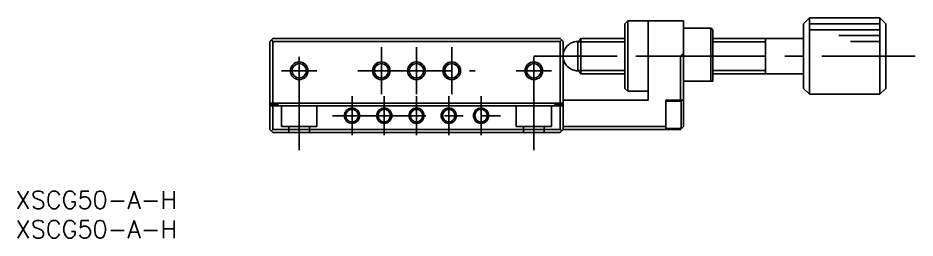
# Model space of a CAD drawing. Extents: x 0 to 320, y -8 to 186.
# Drawn here: x 0.4 to 153.3, y -8 to 29.5 of the extents above; entities that cross this region are included whole.
import ezdxf

# ---------------------------------------------------------------- set-up
doc = ezdxf.new("R2010")
doc.units = 0
doc.header["$LTSCALE"] = 0.5
doc.linetypes.add('CENTER', pattern=[50.8, 31.75, -6.35, 6.35, -6.35])
doc.linetypes.add('DASHED', pattern=[19.05, 12.7, -6.35])
for name, color, linetype in [('MSM_CENTER', 1, 'CENTER'), ('MSM_CONTINUOUS', 7, 'CONTINUOUS'), ('MSM_DASHED', 4, 'DASHED'), ('MSM_NARROW', 5, 'CONTINUOUS'), ('MSM_PART_NUMBER', 7, 'CONTINUOUS')]:
    doc.layers.add(name, color=color, linetype=linetype)
doc.styles.get("Standard").update_dxf_attribs({"font": 'txt.shx', "height": 3, "bigfont": 'bigfont.shx'})

# ---------------------------------------------------------------- blocks, each defined once
blk = doc.blocks.new('*U2')
at = {"layer": 'MSM_PART_NUMBER'}
blk.add_text('XSCG50-A-H', height=3, dxfattribs=at).set_placement((0, -3))
blk = doc.blocks.new('*U3')
at = {"layer": 'MSM_PART_NUMBER'}
blk.add_text('XSCG50-A-H', height=3, dxfattribs=at).set_placement((0, -8))

msp = doc.modelspace()

# ---------------------------------------------------------------- linework, layer by layer
at = {"layer": 'MSM_CENTER'}
for p, q in [((62.34493, 16.500001), (62.34493, 24.5)), ((68.34493, 16.500001), (68.34493, 24.5)), ((74.344928, 16.500001), (74.344928, 24.5)), ((48.344929, 7), (48.34493, 23.5)), ((88.344929, 7), (88.34493, 23.5)), ((153.344929, 23), (88.344929, 23)), ((51.344929, 20.5), (45.34493, 20.5)), ((58.344931, 20.5), (78.344928, 20.5)), ((85.344931, 20.5), (91.34493, 20.5)), ((48.344929, 17.5), (48.344929, 7)), ((88.344929, 17.5), (88.344929, 7)), ((57.344929, 9.55), (57.344929, 16.15)), ((62.844929, 9.55), (62.844929, 16.15)), ((68.34493, 9.55), (68.34493, 16.15)), ((73.844931, 9.55), (73.844931, 16.15)), ((79.34493, 9.55), (79.34493, 16.15)), ((54.044929, 12.85), (82.64493, 12.85))]:
    msp.add_line(p, q, dxfattribs=at)
at = {"layer": 'MSM_CONTINUOUS'}
for p, q in [((135.344929, 29.5), (134.344929, 28.5)), ((135.344929, 29.5), (135.344929, 16.5)), ((147.344929, 29.5), (135.344929, 29.5)), ((147.344929, 16.5), (147.344929, 29.5)), ((148.344929, 28.5), (147.344929, 29.5)), ((104.344929, 29), (103.844929, 28.5)), ((103.844929, 17.5), (103.844929, 28.5)), ((104.344929, 29), (104.344929, 17)), ((113.844929, 29), (104.344929, 29)), ((107.844929, 29), (107.844929, 15.5)), ((113.844929, 29), (113.844929, 11)), ((118.544929, 27.75), (113.844929, 27.75)), ((118.544929, 18.75), (118.544929, 27.75)), ((118.844929, 27.45), (118.544929, 27.75)), ((134.344929, 17.5), (134.344929, 28.5)), ((148.344929, 28.5), (148.344929, 17.5)), ((118.844929, 27.45), (118.844929, 18.75)), ((43.344929, 25.5), (43.844929, 26)), ((43.344929, 10.5), (43.344929, 25.5)), ((43.594929, 25.75), (43.844929, 25.5)), ((43.844929, 26), (92.844929, 26)), ((43.844929, 25.5), (43.844929, 15)), ((92.844929, 25.5), (43.844929, 25.5)), ((93.344929, 25.5), (92.844929, 26)), ((92.844929, 25.5), (93.094929, 25.75)), ((92.844929, 15), (92.844929, 25.5)), ((93.344929, 25.5), (93.344929, 10.5)), ((95.844929, 25.4585), (96.386429, 26)), ((95.844929, 25.4585), (95.844929, 20.5415)), ((96.386429, 26), (96.386429, 20)), ((103.84493, 26), (96.386429, 26)), ((134.344929, 26), (118.844929, 26)), ((127.844929, 19.999995), (127.844929, 26.000005)), ((113.344929, 23), (107.844929, 23)), ((113.344929, 23), (113.844929, 23.5)), ((113.344929, 15.5), (113.344929, 23)), ((96.386429, 20), (95.844929, 20.5415)), ((103.84493, 20), (96.386429, 20)), ((118.844929, 20), (134.344929, 20)), ((118.844929, 18.75), (113.844929, 18.75)), ((103.844929, 17.5), (104.344929, 17)), ((104.344929, 17), (107.844929, 17)), ((134.344929, 17.5), (135.344929, 16.5)), ((147.344929, 16.5), (148.344929, 17.5)), ((107.844929, 15.5), (93.344929, 15.5)), ((113.844929, 15.5), (110.844929, 15.5)), ((110.844929, 15.5), (110.844929, 10.5)), ((113.444929, 15.35), (110.844929, 15.35)), ((113.444929, 10.65), (113.444929, 15.35)), ((135.344929, 16.5), (147.344929, 16.5)), ((93.344929, 15), (43.344929, 15)), ((43.344929, 14.75), (44.744929, 14.75)), ((43.344929, 14.5), (93.344929, 14.5)), ((43.844929, 14.5), (43.844929, 10.5)), ((44.744929, 15), (44.744929, 14.75)), ((91.944929, 15), (91.944929, 14.75)), ((93.344929, 14.75), (91.944929, 14.75)), ((92.844929, 10.5), (92.844929, 14.5)), ((93.344929, 11), (110.844929, 11)), ((113.344929, 10.5), (113.844929, 11)), ((43.844929, 10), (43.344929, 10.5)), ((43.844929, 10.5), (43.594929, 10.25)), ((43.844929, 10.5), (92.844929, 10.5)), ((92.844929, 10), (43.844929, 10)), ((93.094929, 10.25), (92.844929, 10.5)), ((93.344929, 10.5), (92.844929, 10)), ((113.344929, 10.5), (93.344929, 10.5)), ((110.844929, 10.65), (113.444929, 10.65))]:
    msp.add_line(p, q, dxfattribs=at)
for centre, radius in [((48.344929, 20.5), 1.2295), ((62.34493, 20.5), 1.2295), ((68.322621, 20.5), 1.2295), ((74.344928, 20.5), 1.2295), ((88.34493, 20.5), 1.2295), ((57.344929, 12.85), 1.0565), ((62.844929, 12.85), 1.0565), ((68.34493, 12.85), 1.0565), ((73.844931, 12.85), 1.0565), ((79.34493, 12.85), 1.0565)]:
    msp.add_circle(centre, radius, dxfattribs=at)
msp.add_arc((95.844929, 23), 2.5, 89.05661378, 270.94337613, dxfattribs=at)
at = {"layer": 'MSM_DASHED'}
for p, q in [((45.344929, 14.5), (45.344929, 11)), ((51.344929, 14.5), (51.344929, 11)), ((85.344929, 14.5), (85.344929, 11)), ((91.344929, 14.5), (91.344929, 11)), ((51.344929, 11), (45.344929, 11)), ((46.594929, 11), (46.594929, 10)), ((50.094929, 11), (50.094929, 10)), ((91.344929, 11), (85.344929, 11)), ((86.594929, 11), (86.594929, 10)), ((90.094929, 11), (90.094929, 10))]:
    msp.add_line(p, q, dxfattribs=at)
at = {"layer": 'MSM_NARROW'}
for p, q in [((147.344929, 28.5), (135.344929, 28.5)), ((147.344929, 27.5), (135.344929, 27.5)), ((147.344929, 26.5), (140.344929, 26.5)), ((103.84493, 25.4585), (95.844929, 25.4585)), ((127.844929, 25.4585), (118.84493, 25.4585)), ((147.344929, 25.5), (142.344929, 25.5)), ((103.84493, 20.5415), (95.844929, 20.5415)), ((127.844929, 20.5415), (118.84493, 20.5415))]:
    msp.add_line(p, q, dxfattribs=at)
for centre, radius in [((48.344929, 20.5), 1.5), ((62.34493, 20.5), 1.5), ((68.322621, 20.5), 1.5), ((74.344928, 20.5), 1.5), ((88.34493, 20.5), 1.5), ((57.344929, 12.85), 1.3), ((62.844929, 12.85), 1.3), ((68.34493, 12.85), 1.3), ((73.844931, 12.85), 1.3), ((79.34493, 12.85), 1.3)]:
    msp.add_circle(centre, radius, dxfattribs=at)

# ---------------------------------------------------------------- block references
at = {"layer": 'MSM_CONTINUOUS'}
for name in ['*U2', '*U3']:
    msp.add_blockref(name, (0, 0), dxfattribs=at)

doc.saveas('drawing.dxf')
